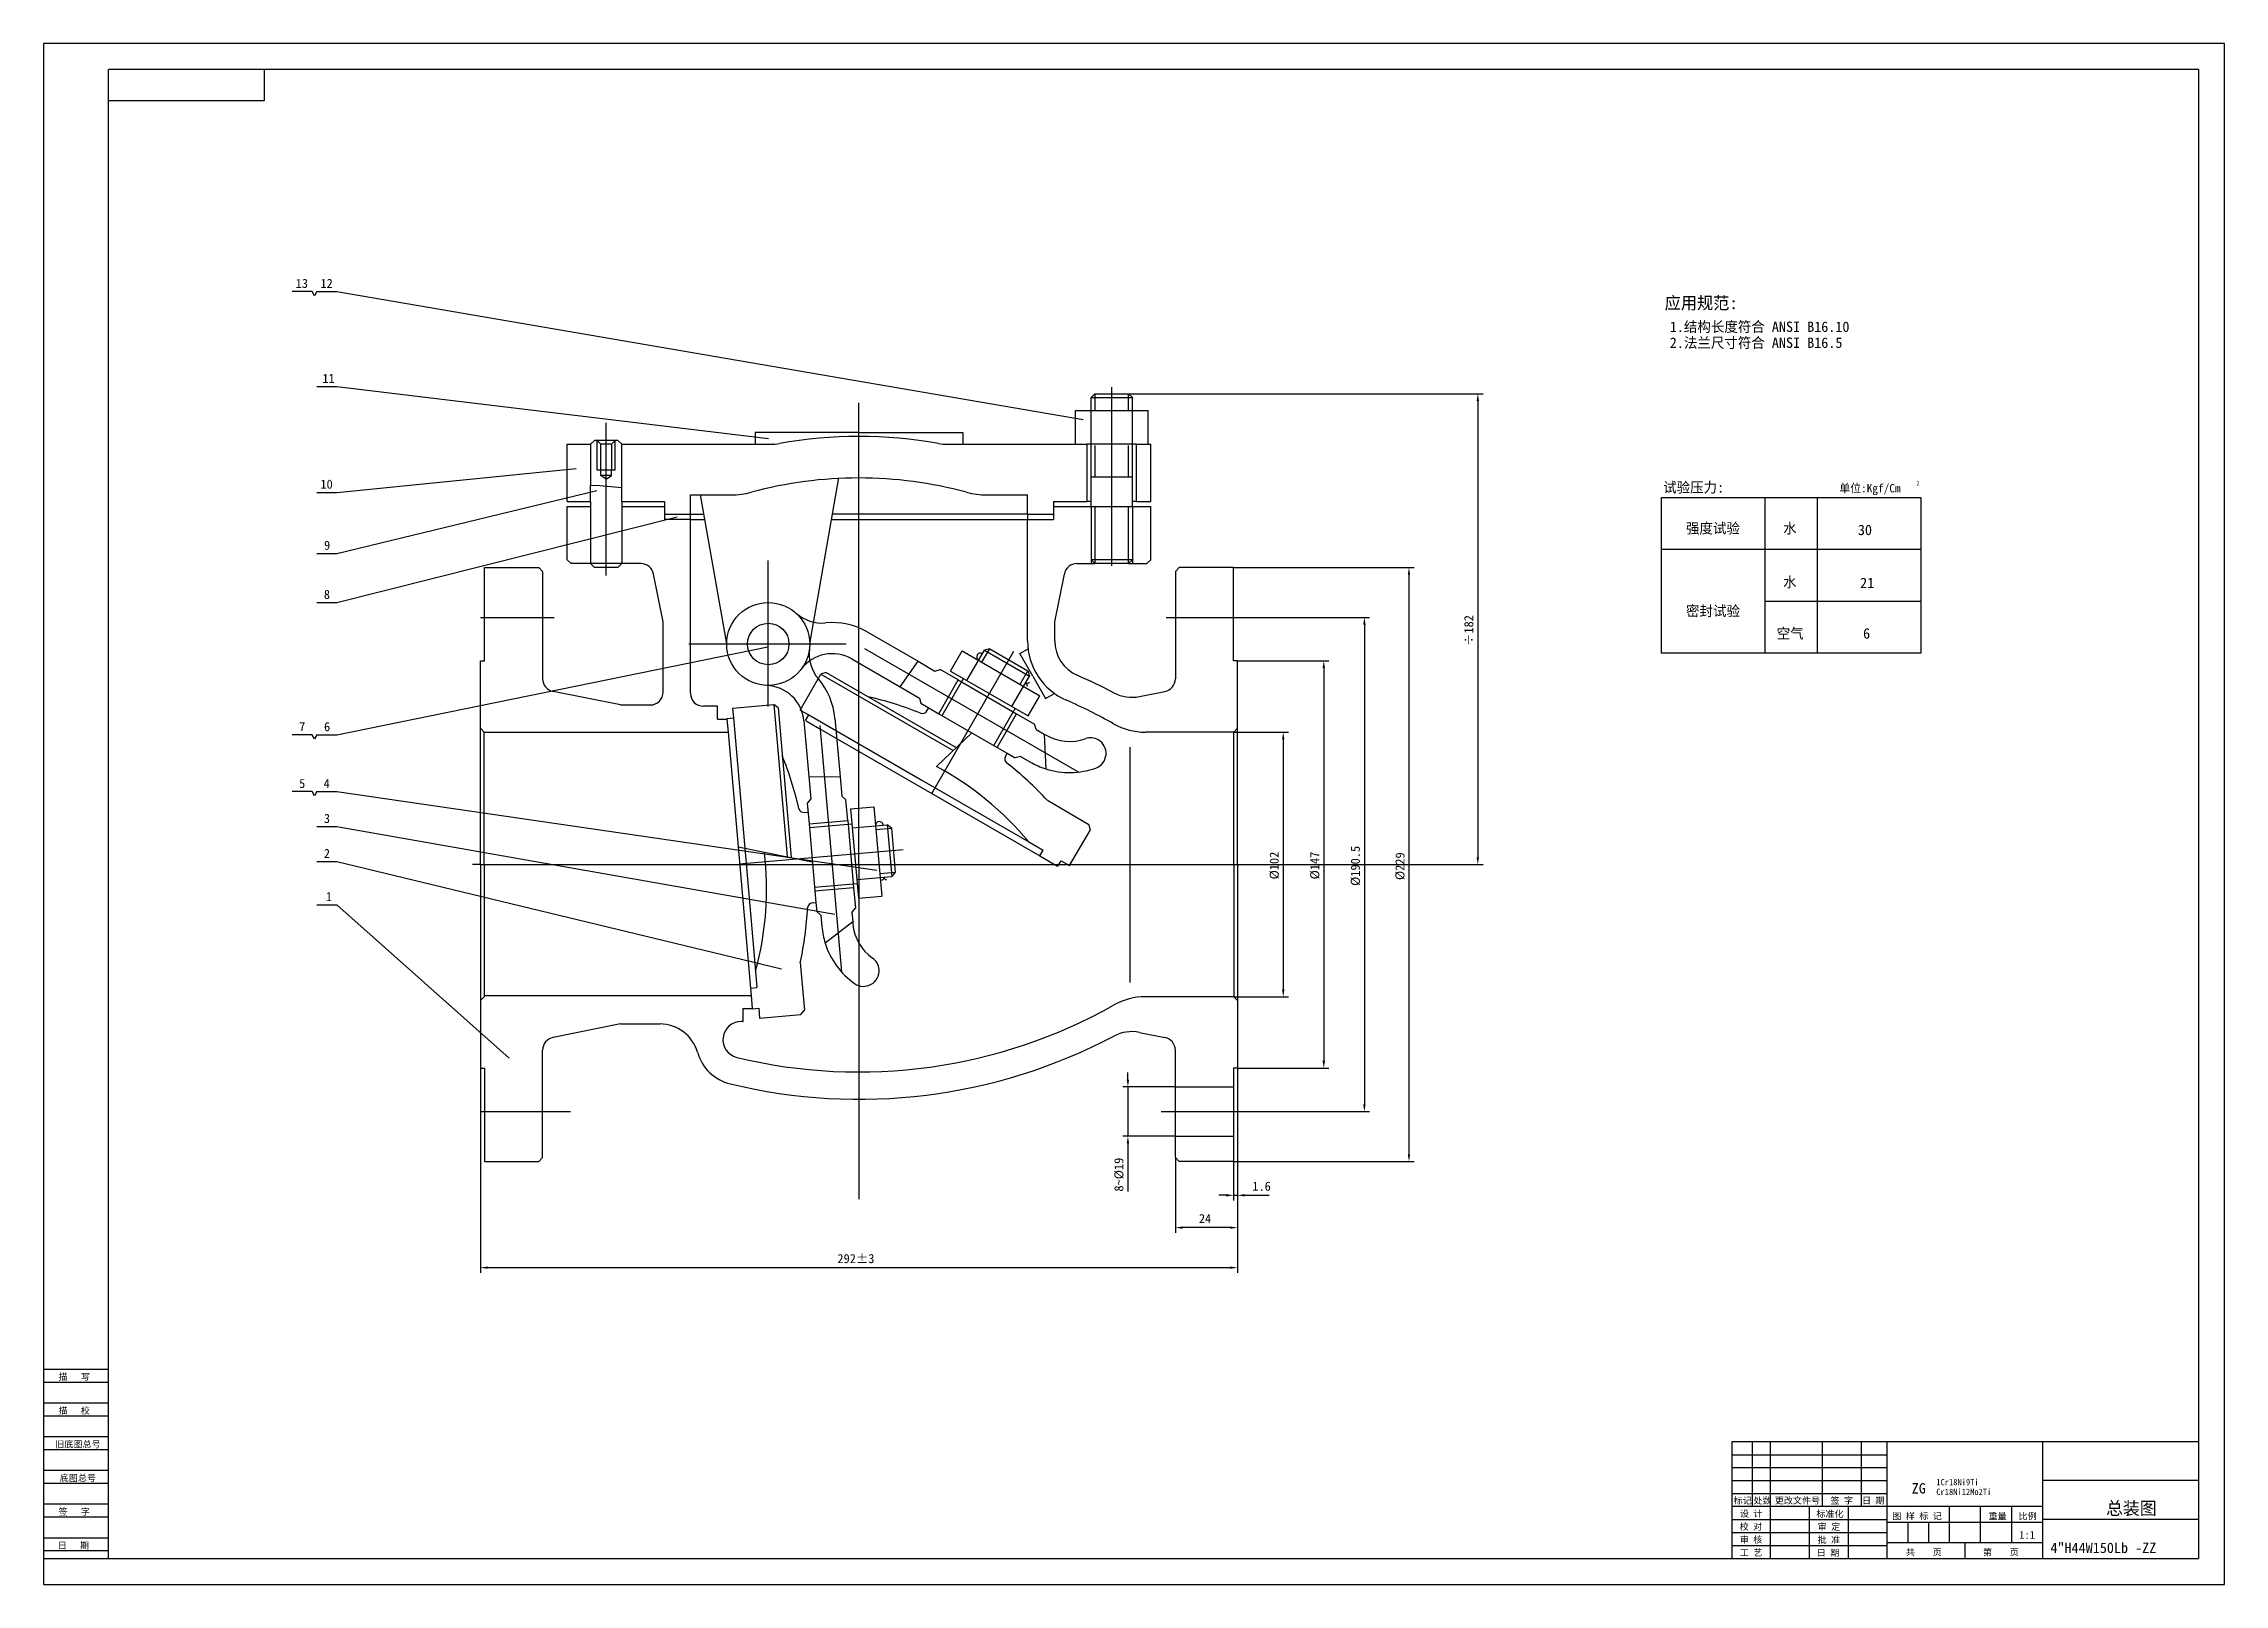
# Model space of a CAD drawing. Header units: metres. Extents: x 0 to 841, y 0 to 594.
import ezdxf

# ---------------------------------------------------------------- set-up
doc = ezdxf.new("R2010")
doc.units = ezdxf.units.M
for name, color, linetype in [('C', 6, 'Continuous'), ('D', 1, 'Continuous'), ('E', 2, 'Continuous'), ('FL', 5, 'Continuous'), ('T', 7, 'Continuous'), ('TL', 4, 'Continuous')]:
    doc.layers.add(name, color=color, linetype=linetype)

# ---------------------------------------------------------------- blocks, each defined once
blk = doc.blocks.new('TUKUN1')
at = {"layer": 'FL'}
for p, q in [((0, 594), (0, 0)), ((841, 594), (0, 594)), ((841, 0), (841, 594)), ((0, 78), (25, 78)), ((0, 70), (25, 70)), ((0, 65), (25, 65)), ((0, 57), (25, 57)), ((0, 52), (25, 52)), ((659, 30), (659, 55)), ((666, 10), (666, 55)), ((686, 30), (686, 55)), ((701, 30), (701, 55)), ((0, 44), (25, 44)), ((651, 50), (711, 50)), ((651, 45), (711, 45)), ((0, 39), (25, 39)), ((651, 40), (711, 40)), ((651, 35), (711, 35)), ((0, 31), (25, 31)), ((0, 26), (25, 26)), ((696, 10), (696, 30)), ((0, 18), (25, 18)), ((651, 25), (711, 25)), ((651, 20), (711, 20)), ((0, 13), (25, 13)), ((651, 15), (711, 15)), ((0, 0), (841, 0))]:
    blk.add_line(p, q, dxfattribs=at)
at = {"layer": 'TL'}
for p, q in [((25, 10), (25, 584)), ((831, 584), (25, 584)), ((85, 584), (85, 572)), ((831, 584), (831, 10)), ((85, 572), (25, 572)), ((0, 83), (25, 83)), ((651, 55), (651, 10)), ((831, 55), (651, 55)), ((711, 10), (711, 55)), ((771, 10), (771, 55)), ((831, 40), (771, 40)), ((771, 30), (651, 30)), ((681, 10), (681, 30)), ((735, 16), (735, 30)), ((747, 16), (747, 30)), ((759, 16), (759, 30)), ((711, 24), (771, 24)), ((719, 16), (719, 24)), ((727, 16), (727, 24)), ((831, 25), (771, 25)), ((0, 10), (831, 10)), ((771, 16), (711, 16)), ((741, 10), (741, 16))]:
    blk.add_line(p, q, dxfattribs=at)
at = {"layer": 'T'}
for s, p in [('描   写', (5.74, 78.76)), ('描   校', (5.74, 65.76)), ('旧底图总号', (4.49, 52.76)), ('底图总号', (6.22, 39.76)), ('标记', (651.75, 31.07)), ('处数', (659.38, 31.07)), ('更改文件号', (667.61, 31.07)), ('签 字', (689.1, 31.07)), ('日 期', (701.23, 31.07)), ('签   字', (5.74, 26.76)), ('设 计', (654.14, 25.99)), ('标准化', (683.65, 25.93)), ('图 样 标 记', (712.95, 25.04)), ('重量', (750.03, 25.04)), ('比例', (761.64, 25.04)), ('校 对', (654.05, 20.99)), ('审 核', (654.14, 15.99)), ('批 准', (684.13, 15.93)), ('审 定', (684.13, 20.93)), ('日   期', (5.45, 13.76)), ('工 艺', (654.14, 10.99)), ('日 期', (683.84, 10.93)), ('共    页', (718.18, 11.13)), ('第    页', (747.9, 11.13))]:
    blk.add_text(s, height=2.5, dxfattribs=at).set_placement(p)

msp = doc.modelspace()

# ---------------------------------------------------------------- linework, layer by layer
at = {"layer": 'C'}
for p, q in [((314.44, 277.54), (314.44, 455.54)), ((411.94, 456.04), (411.94, 461.51)), ((411.94, 392.63), (411.94, 456.04)), ((216.94, 388.97), (216.94, 447.76)), ((279.44, 338.49), (279.44, 394.68)), ((168.44, 372.79), (196.91, 372.79)), ((432.9, 372.79), (460.44, 372.79)), ((248.84, 362.54), (309.44, 362.54)), ((299.38, 331.12), (307.69, 236.12)), ((168.44, 277.54), (165.44, 277.54)), ((168.44, 277.54), (460.44, 277.54)), ((268.41, 277.85), (331.45, 283.37)), ((314.44, 277.54), (314.44, 148.48)), ((460.44, 277.54), (463.44, 277.54)), ((168.44, 182.29), (203.23, 182.29)), ((430.99, 182.29), (460.44, 182.29))]:
    msp.add_line(p, q, dxfattribs=at)
at = {"layer": 'D'}
for p, q in [((103.54, 498.41), (95.84, 498.41)), ((104.46, 496.81), (103.54, 498.41)), ((105.39, 498.41), (104.46, 496.81)), ((105.39, 498.41), (113.09, 498.41)), ((113.09, 498.41), (400.84, 449.12)), ((105.39, 461.77), (113.09, 461.77)), ((113.09, 461.77), (279.57, 441.78)), ((418.44, 459.04), (555.09, 459.04)), ((553.09, 456.24), (553.09, 280.34)), ((113.09, 421.01), (205.38, 430.16)), ((105.39, 421.01), (113.09, 421.01)), ((113.09, 397.46), (213.36, 421.66)), ((623.93, 419.06), (723.93, 419.06)), ((623.93, 359.06), (623.93, 419.06)), ((663.93, 359.06), (663.93, 419.06)), ((683.93, 419.06), (683.93, 359.06)), ((723.93, 419.06), (723.93, 359.06)), ((113.09, 378.48), (244.31, 411.53)), ((105.39, 397.46), (113.09, 397.46)), ((623.93, 399.06), (723.93, 399.06)), ((458.84, 392.04), (528.55, 392.04)), ((526.55, 389.24), (526.55, 165.84)), ((105.39, 378.48), (113.09, 378.48)), ((663.93, 379.06), (723.93, 379.06)), ((460.44, 372.79), (511.35, 372.79)), ((509.35, 369.99), (509.35, 185.09)), ((113.09, 327.54), (279.24, 361.44)), ((460.44, 356.04), (495.7, 356.04)), ((493.7, 353.24), (493.7, 201.84)), ((723.93, 359.06), (623.93, 359.06)), ((458.94, 328.54), (480.06, 328.54)), ((103.54, 327.54), (95.84, 327.54)), ((104.46, 325.94), (103.54, 327.54)), ((105.39, 327.54), (104.46, 325.94)), ((105.39, 327.54), (113.09, 327.54)), ((478.06, 325.74), (478.06, 229.34)), ((103.54, 305.62), (95.84, 305.62)), ((104.46, 304.02), (103.54, 305.62)), ((105.39, 305.62), (104.46, 304.02)), ((105.39, 305.62), (113.09, 305.62)), ((113.09, 305.62), (321.38, 275.29)), ((105.39, 292.13), (113.09, 292.13)), ((113.09, 292.13), (305.09, 258.43)), ((105.39, 278.64), (113.09, 278.64)), ((113.09, 278.64), (284.52, 237.37)), ((463.44, 277.54), (555.09, 277.54)), ((105.39, 262), (113.09, 262)), ((113.09, 262), (179.51, 202.9)), ((458.94, 226.54), (480.06, 226.54)), ((168.44, 199.04), (168.44, 120.1)), ((418.15, 194.59), (418.15, 197.39)), ((460.44, 199.04), (495.7, 199.04)), ((460.44, 199.04), (460.44, 148)), ((436.44, 191.79), (416.15, 191.79)), ((418.15, 191.79), (418.15, 172.79)), ((460.44, 182.29), (511.35, 182.29)), ((436.44, 172.79), (416.15, 172.79)), ((418.15, 169.99), (418.15, 167.19)), ((418.15, 167.19), (418.15, 151.43)), ((436.44, 164.54), (436.44, 135.54)), ((458.84, 163.04), (528.55, 163.04)), ((458.84, 163.04), (458.84, 148)), ((456.04, 150), (453.24, 150)), ((458.84, 150), (460.44, 150)), ((460.44, 148), (460.44, 135.54)), ((463.24, 150), (466.04, 150)), ((466.04, 150), (472.63, 150)), ((457.64, 137.54), (439.24, 137.54)), ((460.44, 135.54), (460.44, 120.1)), ((171.24, 122.1), (457.64, 122.1))]:
    msp.add_line(p, q, dxfattribs=at)
for points in [[(552.63, 456.24), (553.56, 456.24), (553.09, 459.04)], [(526.08, 389.24), (527.01, 389.24), (526.55, 392.04)], [(508.88, 369.99), (509.81, 369.99), (509.35, 372.79)], [(493.23, 353.24), (494.17, 353.24), (493.7, 356.04)], [(477.59, 325.74), (478.52, 325.74), (478.06, 328.54)], [(552.63, 280.34), (553.56, 280.34), (553.09, 277.54)], [(477.59, 229.34), (478.52, 229.34), (478.06, 226.54)], [(493.23, 201.84), (494.17, 201.84), (493.7, 199.04)], [(417.68, 194.59), (418.62, 194.59), (418.15, 191.79)], [(508.88, 185.09), (509.81, 185.09), (509.35, 182.29)], [(417.68, 169.99), (418.62, 169.99), (418.15, 172.79)], [(526.08, 165.84), (527.01, 165.84), (526.55, 163.04)], [(456.04, 150.46), (456.04, 149.53), (458.84, 150)], [(463.24, 150.46), (463.24, 149.53), (460.44, 150)], [(439.24, 138), (439.24, 137.07), (436.44, 137.54)], [(457.64, 138), (457.64, 137.07), (460.44, 137.54)], [(171.24, 122.57), (171.24, 121.64), (168.44, 122.1)], [(457.64, 122.57), (457.64, 121.64), (460.44, 122.1)]]:
    msp.add_solid(points, dxfattribs=at)
at = {"layer": 'E'}
for p, q in [((317.64, 367.19), (337.23, 355.88)), ((311.64, 356.8), (330.27, 346.04)), ((316.61, 360.85), (399.2, 313.17)), ((337.23, 355.88), (343.75, 352.12)), ((342.49, 304.93), (374.13, 359.73)), ((349.75, 352.12), (354.25, 359.91)), ((354.25, 359.91), (384.21, 342.61)), ((356.07, 348.47), (362.82, 360.16)), ((361.87, 355.51), (364.87, 360.71)), ((364.87, 360.71), (362.82, 360.16)), ((362.82, 360.16), (380.14, 350.16)), ((364.87, 360.71), (379.59, 352.21)), ((291.77, 337.09), (299.77, 350.95)), ((301.82, 351.5), (299.77, 350.95)), ((299.77, 350.95), (350.78, 321.5)), ((301.82, 351.5), (351.91, 322.58)), ((330.27, 346.04), (337.75, 341.72)), ((343.75, 352.12), (345.8, 352.67)), ((345.22, 335.68), (352.72, 348.67)), ((352.72, 348.67), (345.8, 352.67)), ((346.52, 334.93), (354.77, 349.22)), ((349.75, 352.12), (379.71, 334.82)), ((352.72, 348.67), (375.24, 335.67)), ((373.39, 338.47), (380.14, 350.16)), ((376.59, 347.01), (379.59, 352.21)), ((379.59, 352.21), (380.14, 350.16)), ((291.77, 337.09), (295.05, 335.2)), ((337.75, 341.72), (338.3, 339.68)), ((338.3, 339.68), (345.22, 335.68)), ((340.63, 336.73), (341.33, 337.93)), ((366.44, 323.43), (374.69, 337.72)), ((379.71, 334.82), (384.21, 342.61)), ((293.8, 333.04), (295.05, 335.2)), ((294.08, 332.88), (298.42, 330.37)), ((295.05, 335.2), (338.71, 309.99)), ((298.42, 330.37), (384.21, 280.84)), ((345.22, 335.68), (367.74, 322.68)), ((367.74, 322.68), (375.24, 335.67)), ((375.24, 335.67), (382.17, 331.67)), ((382.72, 329.62), (382.17, 331.67)), ((382.72, 329.62), (385.91, 327.77)), ((367.74, 322.68), (371.64, 320.43)), ((370.95, 319.23), (371.64, 320.43)), ((371.64, 320.43), (374.67, 318.68)), ((385.91, 327.77), (386.61, 327.37)), ((406.73, 325.57), (406.73, 325.57)), ((376.72, 319.22), (374.67, 318.68)), ((376.72, 319.22), (380.61, 316.97)), ((338.71, 309.99), (379.9, 286.21)), ((387.08, 302.27), (403.14, 293)), ((379.9, 286.21), (385.46, 283)), ((395.69, 277.09), (403.69, 290.95)), ((403.69, 290.95), (403.14, 293)), ((384.21, 280.84), (385.46, 283)), ((384.21, 280.84), (391.06, 276.89)), ((391.16, 276.83), (392.41, 278.99)), ((392.41, 278.99), (395.69, 277.09))]:
    msp.add_line(p, q, dxfattribs=at)
for points in [[(330.27, 346.04), (337.23, 355.88)], [(344.33, 315.35), (357.95, 328.33)], [(385.91, 327.77), (386.52, 314.37)]]:
    msp.add_lwpolyline(points, dxfattribs=at)
for points in [[(378.64, 347.56, 0.31), (380.16, 347.77, 0.31)], [(378.64, 347.56, -0.31), (379.22, 346.14, -0.31)]]:
    msp.add_lwpolyline(points, format="xyb", dxfattribs=at)
for centre, radius, start, end in [((300.14, 385.62), 15, 228.11, 275.47), ((304.14, 343.81), 27, 60, 95.47), ((304.14, 343.81), 15, 60, 142.82), ((361.32, 357.56), 1.5, 60, 240), ((287.48, 209.66), 136, 68.12, 77.08), ((338.9, 337.73), 2, 248.12, 330), ((395.61, 342.96), 18, 240, 289.77), ((403.73, 320.37), 6, 60, 109.77), ((403.73, 320.37), 6, 289.77, 60), ((287.48, 209.66), 120, 39.64, 61.73), ((372.68, 318.23), 2, 150, 231.88), ((287.48, 209.66), 136, 42.92, 51.88), ((395.61, 342.96), 30, 240, 252.35), ((395.61, 342.96), 30, 252.35, 289.77)]:
    msp.add_arc(centre, radius, start, end, dxfattribs=at)
at = {"layer": 'FL'}
for p, q in [((405.44, 459.04), (405.44, 452.54)), ((418.44, 452.54), (418.44, 459.04)), ((213.44, 429.54), (213.44, 441.04)), ((220.44, 429.54), (220.44, 441.04)), ((405.44, 439.04), (405.44, 426.93)), ((418.44, 426.93), (418.44, 439.04)), ((405.44, 415.54), (405.44, 393.54)), ((418.44, 393.54), (418.44, 415.54)), ((320.96, 290.98), (326.94, 291.51)), ((322.44, 274.05), (328.42, 274.57))]:
    msp.add_line(p, q, dxfattribs=at)
for points in [[(222.94, 422.76), (214.44, 423.46), (210.94, 423.68)], [(295.08, 311.44), (307.13, 311.38)], [(267.84, 284.36), (278, 282.32)], [(278, 282.32), (296.45, 278.61)], [(312.03, 255.38), (301.4, 247.2)]]:
    msp.add_lwpolyline(points, dxfattribs=at)
at = {"layer": 'TL'}
for p, q in [((403.94, 457.54), (405.44, 459.04)), ((403.94, 415.54), (403.94, 457.54)), ((403.94, 457.54), (419.94, 457.54)), ((405.44, 459.04), (418.44, 459.04)), ((419.94, 457.54), (418.44, 459.04)), ((419.94, 415.54), (419.94, 457.54)), ((397.94, 452.54), (425.94, 452.54)), ((397.94, 439.54), (397.94, 452.54)), ((425.94, 439.54), (425.94, 452.54)), ((201.94, 417.54), (201.94, 439.54)), ((201.94, 439.54), (210.94, 439.54)), ((212.44, 441.04), (210.94, 439.54)), ((210.94, 439.54), (210.94, 423.68)), ((213.44, 441.04), (212.44, 441.04)), ((220.44, 441.04), (213.44, 441.04)), ((214.94, 439.54), (213.44, 441.04)), ((214.94, 429.54), (214.94, 439.54)), ((218.94, 439.54), (214.94, 439.54)), ((218.94, 439.54), (220.44, 441.04)), ((218.94, 439.54), (218.94, 429.54)), ((221.44, 441.04), (220.44, 441.04)), ((222.94, 439.54), (221.44, 441.04)), ((222.94, 439.54), (274.44, 439.54)), ((222.94, 422.76), (222.94, 439.54)), ((314.44, 444.04), (274.44, 444.04)), ((274.44, 444.04), (274.44, 439.54)), ((274.44, 439.54), (280.28, 439.54)), ((314.44, 444.04), (354.44, 444.04)), ((348.6, 439.54), (354.44, 439.54)), ((354.44, 444.04), (354.44, 439.54)), ((354.44, 439.54), (402.44, 439.54)), ((421.44, 439.54), (402.44, 439.54)), ((402.44, 417.54), (402.44, 439.54)), ((421.44, 417.54), (421.44, 439.54)), ((421.44, 439.54), (426.94, 439.54)), ((426.94, 417.54), (426.94, 439.54)), ((214.94, 429.54), (213.44, 429.54)), ((218.94, 429.54), (214.94, 429.54)), ((214.94, 427.54), (214.94, 429.54)), ((218.94, 427.54), (218.94, 429.54)), ((220.44, 429.54), (218.94, 429.54)), ((210.94, 417.54), (210.94, 423.68)), ((216.94, 426.04), (214.94, 427.54)), ((218.94, 427.54), (214.94, 427.54)), ((216.94, 426.04), (218.94, 427.54)), ((222.94, 417.54), (222.94, 422.76)), ((295.44, 362.54), (306.72, 426.54)), ((403.94, 426.93), (419.94, 426.93)), ((201.94, 417.54), (210.94, 417.54)), ((201.94, 395.04), (201.94, 415.54)), ((201.94, 415.54), (210.94, 415.54)), ((210.94, 417.54), (210.94, 415.54)), ((210.94, 415.54), (210.94, 393.54)), ((222.94, 417.54), (239.44, 417.54)), ((222.94, 417.54), (222.94, 415.54)), ((222.94, 415.54), (239.44, 415.54)), ((222.94, 415.54), (222.94, 393.54)), ((239.44, 417.54), (239.44, 412.54)), ((239.44, 412.54), (249.44, 412.54)), ((239.44, 412.54), (239.44, 410.54)), ((249.44, 420.04), (265.17, 420.04)), ((249.44, 412.54), (249.44, 420.04)), ((249.44, 412.54), (254.62, 412.54)), ((249.44, 410.54), (249.44, 412.54)), ((263.44, 362.54), (253.3, 420.04)), ((379.44, 412.54), (304.26, 412.54)), ((363.71, 420.04), (379.44, 420.04)), ((379.44, 412.54), (379.44, 420.04)), ((379.44, 412.54), (389.44, 412.54)), ((379.44, 412.54), (379.44, 410.54)), ((389.44, 417.54), (389.44, 412.54)), ((389.44, 417.54), (402.44, 417.54)), ((389.44, 415.54), (403.94, 415.54)), ((389.44, 412.54), (389.44, 410.54)), ((403.94, 417.54), (402.44, 417.54)), ((403.94, 415.54), (403.94, 393.54)), ((403.94, 415.54), (419.94, 415.54)), ((421.44, 417.54), (419.94, 417.54)), ((419.94, 415.54), (426.94, 415.54)), ((419.94, 415.54), (419.94, 393.54)), ((421.44, 417.54), (426.94, 417.54)), ((426.94, 395.04), (426.94, 415.54)), ((249.44, 410.54), (239.44, 410.54)), ((249.44, 343.54), (249.44, 410.54)), ((249.44, 410.54), (254.98, 410.54)), ((303.9, 410.54), (379.44, 410.54)), ((379.44, 363.75), (379.44, 410.54)), ((379.44, 410.54), (389.44, 410.54)), ((170.04, 356.04), (170.04, 392.04)), ((170.04, 392.04), (190.94, 392.04)), ((192.44, 390.54), (190.94, 392.04)), ((192.44, 390.54), (192.44, 349.14)), ((203.44, 393.54), (201.94, 395.04)), ((210.94, 393.54), (203.44, 393.54)), ((222.94, 393.54), (210.94, 393.54)), ((212.44, 392.04), (210.94, 393.54)), ((221.44, 392.04), (212.44, 392.04)), ((221.44, 392.04), (222.94, 393.54)), ((230.34, 393.54), (222.94, 393.54)), ((238.94, 371.04), (235.24, 389.52)), ((389.94, 371.04), (393.64, 389.52)), ((398.54, 393.54), (405.44, 393.54)), ((405.44, 393.54), (403.94, 395.04)), ((419.94, 395.04), (403.94, 395.04)), ((418.44, 393.54), (405.44, 393.54)), ((418.44, 393.54), (419.94, 395.04)), ((418.44, 393.54), (425.44, 393.54)), ((425.44, 393.54), (426.94, 395.04)), ((436.44, 390.54), (437.94, 392.04)), ((436.44, 390.54), (436.44, 349.14)), ((458.84, 392.04), (437.94, 392.04)), ((458.84, 356.04), (458.84, 392.04)), ((238.94, 344.04), (238.94, 371.04)), ((389.94, 363.75), (389.94, 371.04)), ((168.44, 330.04), (168.44, 356.04)), ((168.44, 356.04), (170.04, 356.04)), ((376.43, 358.83), (379.63, 360.68)), ((381.43, 350.17), (376.43, 358.83)), ((460.44, 356.04), (458.84, 356.04)), ((460.44, 330.04), (460.44, 356.04)), ((381.43, 350.17), (386.43, 341.51)), ((222.44, 339.04), (196.46, 344.24)), ((222.44, 339.04), (233.94, 339.04)), ((259.94, 338.54), (254.44, 338.54)), ((259.94, 333.54), (259.94, 338.54)), ((265.67, 337.84), (281.61, 339.24)), ((265.67, 337.84), (266, 334.07)), ((281.61, 339.24), (286.74, 280.56)), ((283.23, 337.87), (281.61, 339.24)), ((283.23, 337.87), (288.27, 280.25)), ((386.43, 341.51), (389.83, 343.47)), ((422.61, 342.27), (432.42, 344.24)), ((168.44, 277.54), (168.44, 330.04)), ((169.94, 328.54), (168.44, 330.04)), ((169.94, 277.54), (169.94, 328.54)), ((169.94, 328.54), (263.98, 328.54)), ((259.94, 333.54), (263.54, 333.54)), ((263.51, 333.85), (266, 334.07)), ((263.51, 333.85), (263.54, 333.54)), ((263.54, 333.54), (263.98, 328.54)), ((263.98, 328.54), (272.61, 229.85)), ((266, 334.07), (270.39, 283.85)), ((293.21, 332.87), (295.08, 311.44)), ((305.16, 333.91), (307.13, 311.38)), ((458.94, 328.54), (424.93, 328.54)), ((458.94, 328.54), (460.44, 330.04)), ((458.94, 277.54), (458.94, 328.54)), ((460.44, 277.54), (460.44, 330.04)), ((418.85, 322.77), (418.85, 231.98)), ((295.08, 311.44), (295.83, 302.84)), ((307.13, 311.38), (307.79, 303.88)), ((295.83, 302.84), (294.47, 301.21)), ((307.79, 303.88), (309.41, 302.52)), ((293.4, 297.61), (294.77, 297.73)), ((294.47, 301.21), (295.17, 293.24)), ((295.17, 293.24), (310.11, 294.55)), ((310.11, 294.55), (309.41, 302.52)), ((310.11, 294.55), (312.38, 268.65)), ((311.23, 298.97), (320.2, 299.75)), ((311.23, 298.97), (314.25, 264.5)), ((320.2, 299.75), (323.21, 265.28)), ((295.17, 293.24), (297.43, 267.34)), ((295.3, 291.75), (311.73, 293.19)), ((311.87, 291.69), (325.31, 292.87)), ((325.31, 292.87), (327.06, 272.95)), ((326.94, 291.51), (325.31, 292.87)), ((326.94, 291.51), (328.42, 274.57)), ((168.44, 277.54), (168.44, 225.04)), ((169.94, 277.54), (169.94, 226.54)), ((270.39, 283.85), (274.54, 236.47)), ((458.94, 277.54), (458.94, 226.54)), ((460.44, 277.54), (460.44, 225.04)), ((297.3, 268.84), (313.74, 270.27)), ((313.61, 271.77), (327.06, 272.95)), ((328.42, 274.57), (327.06, 272.95)), ((296.45, 262.74), (297.83, 262.86)), ((297.43, 267.34), (312.38, 268.65)), ((297.43, 267.34), (297.83, 262.86)), ((297.83, 262.86), (298.13, 259.37)), ((312.38, 268.65), (313.07, 260.68)), ((314.25, 264.5), (323.21, 265.28)), ((299.76, 258.01), (298.13, 259.37)), ((299.76, 258.01), (300.15, 253.53)), ((311.71, 259.06), (313.07, 260.68)), ((311.71, 259.06), (312.03, 255.38)), ((312.03, 255.38), (312.1, 254.57)), ((274.54, 236.47), (275.1, 230.07)), ((291.81, 239.8), (293.43, 221.32)), ((322.17, 237.06), (322.17, 237.06)), ((272.61, 229.85), (275.1, 230.07)), ((272.61, 229.85), (272.86, 226.97)), ((169.94, 226.54), (168.44, 225.04)), ((168.44, 225.04), (168.44, 199.04)), ((169.94, 226.97), (272.86, 226.97)), ((269.7, 221.98), (269.7, 216.98)), ((269.7, 221.97), (273.3, 221.97)), ((272.86, 226.97), (273.3, 221.97)), ((273.3, 221.97), (273.31, 221.86)), ((273.31, 221.86), (275.8, 222.08)), ((275.8, 222.08), (276.13, 218.3)), ((276.13, 218.3), (292.07, 219.69)), ((292.07, 219.69), (293.43, 221.32)), ((458.94, 226.54), (424.93, 226.54)), ((458.94, 226.54), (460.44, 225.04)), ((460.44, 225.04), (460.44, 199.04)), ((222.44, 216.04), (196.46, 210.84)), ((222.44, 216.04), (237.71, 216.04)), ((269.7, 216.97), (268.96, 216.97)), ((269.7, 216.98), (269.72, 216.98)), ((422.61, 212.81), (432.42, 210.84)), ((192.44, 164.54), (192.44, 205.94)), ((436.44, 191.79), (436.44, 205.94)), ((168.44, 199.04), (170.04, 199.04)), ((170.04, 199.04), (170.04, 163.04)), ((458.84, 199.04), (458.84, 191.79)), ((460.44, 199.04), (458.84, 199.04)), ((436.44, 191.79), (458.84, 191.79)), ((436.44, 172.79), (436.44, 191.79)), ((458.84, 191.79), (458.84, 172.79)), ((436.44, 172.79), (458.84, 172.79)), ((436.44, 164.54), (436.44, 172.79)), ((458.84, 172.79), (458.84, 163.04)), ((170.04, 163.04), (190.94, 163.04)), ((192.44, 164.54), (190.94, 163.04)), ((436.44, 164.54), (437.94, 163.04)), ((458.84, 163.04), (437.94, 163.04))]:
    msp.add_line(p, q, dxfattribs=at)
for points in [[(324.07, 272.68, -0.31), (323.23, 271.4, -0.31)], [(324.07, 272.68, 0.31), (325.11, 271.56, 0.31)]]:
    msp.add_lwpolyline(points, format="xyb", dxfattribs=at)
for radius in [16, 8]:
    msp.add_circle((279.44, 362.54), radius, dxfattribs=at)
for centre, radius, start, end in [((280.28, 459.54), 20, 270, 280.04), ((314.44, 266.54), 176, 79.96, 100.04), ((348.6, 459.54), 20, 259.96, 270), ((265.17, 450.04), 30, 270, 285.03), ((314.44, 266.54), 160, 74.97, 105.03), ((363.71, 450.04), 30, 254.97, 270), ((230.34, 388.54), 5, 11.31, 90), ((398.54, 388.54), 5, 90, 168.69), ((404.44, 363.75), 25, 180, 246.42), ((404.44, 363.75), 14.5, 180, 246.42), ((310.22, 358.82), 15, 173.11, 220.47), ((197.44, 349.14), 5, 180, 258.69), ((278.26, 331.56), 15, 5, 87.82), ((278.26, 331.56), 27, 5, 40.47), ((314.44, 157.54), 210.5, 62.18, 66.42), ((431.44, 349.14), 5, 281.31, 0), ((233.94, 344.04), 5, 270, 360), ((254.44, 343.54), 5, 180, 270), ((314.44, 157.54), 200, 60.59, 66.42), ((419.67, 356.98), 15, 242.18, 281.31), ((424.93, 353.54), 25, 240.59, 270), ((158.83, 268.27), 136, 13.12, 22.08), ((293.22, 299.6), 2, 193.12, 275), ((322.33, 292.61), 1.5, 5, 185), ((158.83, 268.27), 120, 344.64, 6.73), ((158.83, 268.27), 136, 347.92, 356.88), ((296.62, 260.75), 2, 95, 176.88), ((330.03, 256.14), 30, 185, 197.35), ((330.03, 256.14), 18, 185, 234.77), ((330.03, 256.14), 30, 197.35, 234.77), ((316.19, 236.54), 6, 234.77, 5), ((316.19, 236.54), 6, 5, 54.77), ((314.44, 397.54), 200, 256.37, 299.41), ((424.93, 201.54), 25, 90, 119.41), ((197.44, 205.94), 5, 101.31, 180), ((237.71, 201.04), 15, 15.96, 90), ((268.96, 209.97), 7, 90, 256.37), ((314.44, 397.54), 210.5, 256.37, 297.82), ((419.67, 198.1), 15, 78.69, 117.82), ((431.44, 205.94), 5, 0, 78.69), ((268.96, 209.97), 17.5, 195.96, 256.37)]:
    msp.add_arc(centre, radius, start, end, dxfattribs=at)

# ---------------------------------------------------------------- block references
at = {"layer": 'D'}
msp.add_blockref('TUKUN1', (0, 0), dxfattribs=at)

# ---------------------------------------------------------------- texts
for s, height, p in [('13', 3.5, (97.19, 499.81)), ('12', 3.5, (106.74, 499.81)), ('应用规范:', 4.8, (625.15, 491.63)), ('2.法兰尺寸符合 ANSI B16.5', 4, (627.12, 476.69)), ('1.结构长度符合 ANSI B16.10', 4, (627.12, 482.85)), ('11', 3.5, (107.49, 463.17)), ('10', 3.5, (106.74, 422.41)), ('试验压力:', 4, (624.57, 420.93)), ('单位:Kgf/Cm', 3.2, (692.56, 420.99)), ('2', 1.6, (722.24, 423.72)), ('强度试验', 4, (633.36, 405.16)), ('水', 4, (670.82, 405.16)), ('30', 4, (699.66, 404.53)), ('9', 3.5, (108.15, 398.86)), ('水', 4, (670.82, 384.42)), ('21', 4, (700.52, 384.1)), ('8', 3.5, (108.07, 379.88)), ('密封试验', 4, (633.38, 373.3)), ('空气', 4, (668.35, 364.63)), ('6', 4, (701.66, 364.63)), ('7', 3.5, (98.52, 328.94)), ('6', 3.5, (108.15, 328.94)), ('5', 3.5, (98.52, 307.02)), ('4', 3.5, (107.99, 307.02)), ('3', 3.5, (108.07, 293.53)), ('2', 3.5, (108.07, 280.04)), ('1', 3.5, (108.82, 263.4)), ('1.6', 3.5, (466.13, 151.75)), ('24', 3.5, (445.52, 139.29)), ('292%%P3', 3.5, (306.11, 123.85)), ('ZG', 4, (720.43, 35.03)), ('Cr18Ni12Mo2Ti', 2.4, (729.9, 34.47)), ('1Cr18Ni9Ti', 2.4, (729.9, 38.23)), ('总装图', 5, (795.38, 26.85)), ('1:1', 3, (761.86, 17.58)), ('4"H44W150Lb -ZZ', 4, (773.91, 12.09))]:
    msp.add_text(s, height=height, dxfattribs=at).set_placement(p)
for s, p in [('%%247182', (551.34, 361.79)), ('%%C102', (476.31, 271.79)), ('%%C147', (491.95, 271.79)), ('%%C190.5', (507.6, 269.29)), ('%%C229', (524.8, 271.54)), ('8%%126%%C19', (416.4, 151.43))]:
    msp.add_text(s, height=3.5, rotation=90, dxfattribs=at).set_placement(p)

doc.saveas('drawing.dxf')
